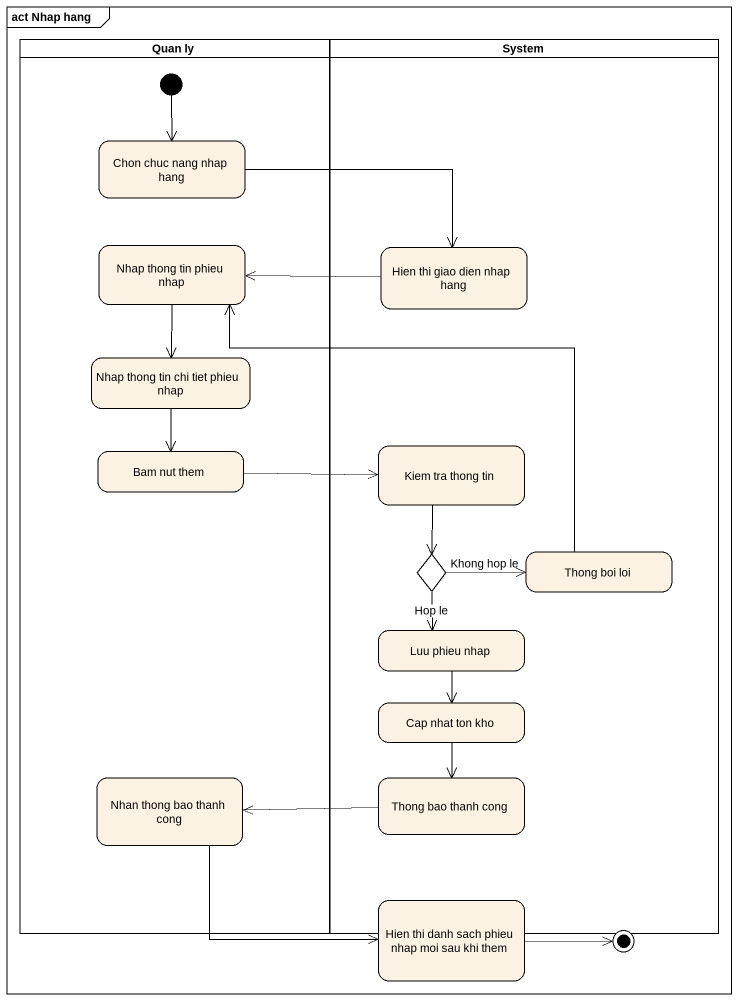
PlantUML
@startuml
mainframe act Nhap hang
hide empty description
state "Quan ly" as Quan_ly <<partition>> {
  state "Chon chuc nang nhap hang" as Chon_chuc_nang_nhap_hang
  state "Nhap thong tin phieu nhap" as Nhap_thong_tin_phieu_nhap
  state "Nhap thong tin chi tiet phieu nhap" as Nhap_thong_tin_chi_tiet
  state "Bam nut them" as Bam_nut_them
  state "Nhan thong bao thanh cong" as Nhan_thong_bao_thanh_cong
  [*] --> Chon_chuc_nang_nhap_hang
}
state System <<partition>> {
  state "Hien thi giao dien nhap hang" as Hien_thi_giao_dien_nhap_hang
  state "Kiem tra thong tin" as Kiem_tra_thong_tin
  state "Thong boi loi" as Thong_boi_loi
  state choice1 <<choice>>
  state "Luu phieu nhap" as Luu_phieu_nhap
  state "Cap nhat ton kho" as Cap_nhat_ton_kho
  state "Thong bao thanh cong" as Thong_bao_thanh_cong
}
state "Hien thi danh sach phieu nhap moi sau khi them" as Hien_thi_danh_sach_phieu
Chon_chuc_nang_nhap_hang -right-> Hien_thi_giao_dien_nhap_hang
Nhap_thong_tin_phieu_nhap --> Nhap_thong_tin_chi_tiet
Hien_thi_giao_dien_nhap_hang -left-> Nhap_thong_tin_phieu_nhap
Nhap_thong_tin_chi_tiet --> Bam_nut_them
Bam_nut_them -right-> Kiem_tra_thong_tin
Kiem_tra_thong_tin --> choice1
Thong_boi_loi -up-> Nhap_thong_tin_phieu_nhap
choice1 -right-> Thong_boi_loi : Khong hop le
choice1 --> Luu_phieu_nhap : Hop le
Luu_phieu_nhap --> Cap_nhat_ton_kho
Cap_nhat_ton_kho --> Thong_bao_thanh_cong
Nhan_thong_bao_thanh_cong -right-> Hien_thi_danh_sach_phieu
Thong_bao_thanh_cong -left-> Nhan_thong_bao_thanh_cong
Hien_thi_danh_sach_phieu -right-> [*]
@enduml
